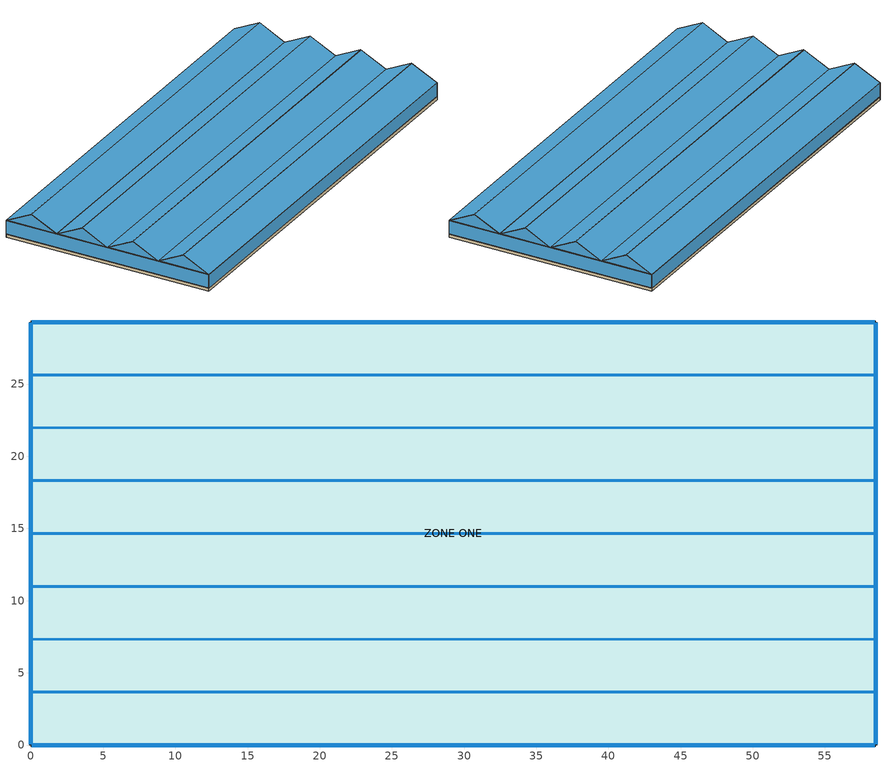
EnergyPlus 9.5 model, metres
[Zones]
ZONE ONE
 floor ground (ConcreteFloor): 0,0 0,29.3 58.5,29.3 58.5,0 z0
 wall outside (SteelFrame): 0,29.3 0,0 58.5,0 58.5,29.3 0,29.3 z0.45:2.43; 0,25.64,4.26 0,29.3,2.43 0,21.98,2.43; 58.5,25.64,4.26 58.5,21.98,2.43 58.5,29.3,2.43; 0,18.31,4.26 0,21.98,2.43 0,14.65,2.43; 58.5,18.31,4.26 58.5,14.65,2.43 58.5,21.98,2.43; 0,10.99,4.26 0,14.65,2.43 0,7.33,2.43; 58.5,10.99,4.26 58.5,7.33,2.43 58.5,14.65,2.43; 0,3.66,4.26 0,7.33,2.43 0,0,2.43; 58.5,3.66,4.26 58.5,0,2.43 58.5,7.33,2.43
 wall outside (KNEEW): 0,0 0,29.3 58.5,29.3 / 0,0 58.5,0 58.5,29.3 z0:0.45
 window (AandBWind): 0.05,0 58.45,0 / 58.45,29.3 0.05,29.3 / 58.5,0.05 58.5,29.25 / 0,29.25 0,0.05 z0.5:2.38; 58.5,10.99,4.21 58.5,7.55,2.48 58.5,14.43,2.48; 58.5,18.31,4.21 58.5,14.88,2.48 58.5,21.75,2.48; 58.5,25.64,4.21 58.5,22.2,2.48 58.5,29.08,2.48; 0,3.66,4.21 0,7.1,2.48 0,0.23,2.48; 58.5,3.66,4.21 58.5,0.23,2.48 58.5,7.1,2.48; 0,10.99,4.21 0,14.43,2.48 0,7.55,2.48; 0,18.31,4.21 0,21.75,2.48 0,14.88,2.48; 0,25.64,4.21 0,29.08,2.48 0,22.2,2.48
 roof outside (SteelFrame): 58.5,3.66,4.26 58.5,7.33,2.43 0,7.33,2.43 0,3.66,4.26; 58.5,25.64,4.26 58.5,29.3,2.43 0,29.3,2.43 0,25.64,4.26; 58.5,18.31,4.26 58.5,21.98,2.43 0,21.98,2.43 0,18.31,4.26; 58.5,10.99,4.26 58.5,14.65,2.43 0,14.65,2.43 0,10.99,4.26; 0,3.66,4.26 0,0,2.43 58.5,0,2.43 58.5,3.66,4.26; 0,10.99,4.26 0,7.33,2.43 58.5,7.33,2.43 58.5,10.99,4.26; 0,18.31,4.26 0,14.65,2.43 58.5,14.65,2.43 58.5,18.31,4.26; 0,25.64,4.26 0,21.98,2.43 58.5,21.98,2.43 58.5,25.64,4.26
 skylight (SolarRoof): 58.45,3.71,4.24 58.45,7.28,2.45 0.05,7.28,2.45 0.05,3.71,4.24; 58.45,11.03,4.24 58.45,14.61,2.45 0.05,14.61,2.45 0.05,11.03,4.24; 58.45,18.36,4.24 58.45,21.93,2.45 0.05,21.93,2.45 0.05,18.36,4.24; 0.05,3.62,4.24 0.05,0.04,2.45 58.45,0.04,2.45 58.45,3.62,4.24; 0.05,10.94,4.24 0.05,7.37,2.45 58.45,7.37,2.45 58.45,10.94,4.24; 0.05,18.27,4.24 0.05,14.69,2.45 58.45,14.69,2.45 58.45,18.27,4.24; 0.05,25.59,4.24 0.05,22.02,2.45 58.45,22.02,2.45 58.45,25.59,4.24; 58.45,25.68,4.24 58.45,29.26,2.45 0.05,29.26,2.45 0.05,25.68,4.24
[SizingPeriod:WeatherFileDays] Day of Week for Start Day=Monday; Use Weather File Daylight Saving Period=Yes; Use Weather File Rain and Snow Indicators=Yes
Name | Begin Month | Begin Day of Month | End Month | End Day of Month
SummerWeather | 7 | 15 | 8 | 15
WinterWeather | 1 | 1 | 1 | 31
[Site:GroundTemperature:BuildingSurface]
22, 22, 22, 22, 22, 22, 22, 22, 22, 22, 22, 22
[Building]
Venlo GH: North Axis {deg}=0; Terrain=Suburbs; Loads Convergence Tolerance Value {W}=0.04; Temperature Convergence Tolerance Value {deltaC}=0.4; Solar Distribution=FullExterior; Minimum Number of Warmup Days=6
[WindowMaterial:SimpleGlazingSystem]
Name | U-Factor {W/m2-K} | Solar Heat Gain Coefficient | Visible Transmittance
SemiTransparentPV | 1.9 | 0.202 | 0.225
Polycarb | 2.29 | 0.73 | 0.74
[Construction]
SolarRoof: SemiTransparentPV
ConcreteFloor: Concrete: Cement/lime - mortar - and stucco - 1280 kg/m3 - 102mm
KNEEW: 6 inch concrete, Urethane Foam Insulation
SteelFrame: 4 inch Steel
AandBWind: Polycarb
[Material] Thermal Absorptance=0.9; Visible Absorptance=0.7
Name | Roughness | Thickness {m} | Conductivity {W/m-K} | Density {kg/m3} | Specific Heat {J/kg-K} | Solar Absorptance
4 inch Steel | Smooth | 0.102 | 52 | 7800 | 470 | 0.8
Concrete: Cement/lime - mortar - and stucco - 1280 kg/m3 - 102mm | MediumRough | 0.102 | 0.65 | 1280 | 900 | 0.6
6 inch concrete | MediumRough | 0.1524 | 0.65 | 1280 | 900 | 0.6
[Material:NoMass]
Urethane Foam Insulation: Roughness=Smooth; Thermal Resistance {m2-K/W}=2.2; Thermal Absorptance=0.9; Solar Absorptance=0.7; Visible Absorptance=0.7
[WindowMaterial:Shade]
MEDIUM REFLECT - MEDIUM TRANS SHADE: Solar Transmittance=0.4; Solar Reflectance=0.5; Visible Transmittance=0.4; Visible Reflectance=0.5; Infrared Hemispherical Emissivity=0.9; Infrared Transmittance=0; Thickness {m}=0.005; Conductivity {W/m-K}=0.1; Shade to Glass Distance {m}=0.05; Top Opening Multiplier=0.5; Bottom Opening Multiplier=0.5; Left-Side Opening Multiplier=0.5; Right-Side Opening Multiplier=0.5; Airflow Permeability=0
[Generator:Photovoltaic] Module Performance=PV_SemiTransRoof_Perf; Heat Transfer Integration Mode=Decoupled; Number of Series Strings in Parallel=1; Number of Modules in Series=1
Name | Surface
PVSemiTransRoof1 | P4NRF-Win
PVSemiTransRoof2 | P3NRF-Win
PVSemiTransRoof3 | P2NRF-Win
PVSemiTransRoof4 | P4SRF-Win
PVSemiTransRoof5 | P3SRF-Win
PVSemiTransRoof6 | P2SRF-Win
PVSemiTransRoof7 | P1SRF-Win
PVSemiTransRoof8 | P1NRF-Win
[PhotovoltaicPerformance:Simple]
PV_SemiTransRoof_Perf: Fraction of Surface Area with Active Solar Cells=0.9; Conversion Efficiency Input Mode=Fixed; Value for Cell Efficiency if Fixed=0.1
[ElectricLoadCenter:Generators] Generator 1 Availability Schedule=ALWAYSON
Name | Generator 1
G1 | PVSemiTransRoof1
G2 | PVSemiTransRoof2
G3 | PVSemiTransRoof3
G4 | PVSemiTransRoof4
G5 | PVSemiTransRoof5
G6 | PVSemiTransRoof6
G7 | PVSemiTransRoof7
G8 | PVSemiTransRoof8
[ElectricLoadCenter:Distribution] Generator Operation Scheme Type=TrackElectrical; Electrical Buss Type=AlternatingCurrent; Storage Operation Scheme=TrackFacilityElectricDemandStoreExcessOnSite; Maximum Storage State of Charge Fraction=1
Name | Generator List
D1 | G1
D2 | G2
D3 | G3
D4 | G4
D5 | G5
D6 | G6
D7 | G7
D8 | G8
[ExternalInterface:Schedule] Initial Value=0
VentCommand; DHCom
[ZoneHVAC:Dehumidifier:DX] Availability Schedule=ALWAYSON; Rated Energy Factor {L/kWh}=3.7; Water Removal Curve=H2ORR_NREL_UltraAireX; Energy Factor Curve=EFact_NREL_UltraAireX; Part Load Fraction Correlation Curve=DehumidPLF; Minimum Dry-Bulb Temperature for Dehumidifier Operation {C}=10; Maximum Dry-Bulb Temperature for Dehumidifier Operation {C}=35
Name | Rated Water Removal {L/day} | Rated Air Flow Rate {m3/s}
3 NRELUADehum | 2839.2 | 7.836
2 NRELUADehum; NRELUADehum | 5678.4 | 15.672
[Fan:OnOff] Availability Schedule=ALWAYSON; Maximum Flow Rate {m3/s}=autosize; Motor In Airstream Fraction=1
Name | Fan Total Efficiency | Pressure Rise {Pa} | Motor Efficiency
7 Evap Pad Fan; 8 Evap Pad Fan; 2 Evap Pad Fan; 3 Evap Pad Fan; 4 Evap Pad Fan; 5 Evap Pad Fan; 6 Evap Pad Fan; 1 Evap Pad Fan | 0.7 | 30 | 0.8
2 UH Fan; 3 UH Fan; 4 UH Fan; 5 UH Fan; 6 UH Fan; 7 UH Fan; 1 UH Fan | 0.5 | 75 | 0.9
[EvaporativeCooler:Direct:CelDekPad] Availability Schedule=ALWAYSON; Direct Pad Area {m2}=autosize; Direct Pad Depth {m}=autosize; Recirculating Water Pump Power Consumption {W}=430
7 Evap Pad; 8 Evap Pad; 2 Evap Pad; 3 Evap Pad; 4 Evap Pad; 5 Evap Pad; 6 Evap Pad; 1 Evap Pad
[ZoneHVAC:EvaporativeCoolerUnit] Availability Schedule=ALWAYSON; Design Supply Air Flow Rate {m3/s}=autosize; Fan Placement=DrawThrough; Cooler Unit Control Method=ZoneCoolingLoadOnOffCycling; Throttling Range Temperature Difference {deltaC}=1.1; Cooling Load Control Threshold Heat Transfer Rate {W}=100
Name | Supply Air Fan | First Evaporative Cooler Object
7 Evap Pad | 7 Evap Pad Fan | 7 Evap Pad
8 Evap Pad | 8 Evap Pad Fan | 8 Evap Pad
2 Evap Pad | 2 Evap Pad Fan | 2 Evap Pad
3 Evap Pad | 3 Evap Pad Fan | 3 Evap Pad
4 Evap Pad | 4 Evap Pad Fan | 4 Evap Pad
5 Evap Pad | 5 Evap Pad Fan | 5 Evap Pad
6 Evap Pad | 6 Evap Pad Fan | 6 Evap Pad
1 Evap Pad | 1 Evap Pad Fan | 1 Evap Pad
[ZoneVentilation:DesignFlowRate]
Dehumid Venting: Zone or ZoneList=ZONE ONE; Schedule=VentCommand; Design Flow Rate Calculation Method=Flow/Zone; Design Flow Rate {m3/s}=30; Air Changes per Hour {1/hr}=15; Ventilation Type=Exhaust; Fan Pressure Rise {Pa}=30; Fan Total Efficiency=0.9; Constant Term Coefficient=1; Minimum Indoor Temperature {C}=-100; Maximum Indoor Temperature {C}=100; Delta Temperature {deltaC}=-100; Minimum Outdoor Temperature {C}=-100; Maximum Outdoor Temperature {C}=100; Maximum Wind Speed {m/s}=40
[Coil:Heating:Fuel] Availability Schedule=ALWAYSON; Fuel Type=NaturalGas; Burner Efficiency=0.8; Nominal Capacity {W}=autosize
2 UH HeatCoil; 3 UH HeatCoil; 4 UH HeatCoil; 5 UH HeatCoil; 6 UH HeatCoil; 7 UH HeatCoil; 1 UH HeatCoil
[ZoneHVAC:UnitHeater] Availability Schedule=ALWAYSON; Maximum Supply Air Flow Rate {m3/s}=autosize; Supply Air Fan Operation During No Heating=No; Heating Convergence Tolerance=0.001
Name | Supply Air Fan | Heating Coil
2 Unit Heater | 2 UH Fan | 2 UH HeatCoil
3 Unit Heater | 3 UH Fan | 3 UH HeatCoil
4 Unit Heater | 4 UH Fan | 4 UH HeatCoil
5 Unit Heater | 5 UH Fan | 5 UH HeatCoil
6 Unit Heater | 6 UH Fan | 6 UH HeatCoil
7 Unit Heater | 7 UH Fan | 7 UH HeatCoil
1 Unit Heater | 1 UH Fan | 1 UH HeatCoil
[Zone equipment]
ZONE ONE: 1 Evap Pad, 1 Unit Heater, 2 Unit Heater, 3 Unit Heater, 4 Unit Heater, 5 Unit Heater, 6 Unit Heater, 7 Unit Heater, 2 Evap Pad, 3 Evap Pad, 4 Evap Pad, 5 Evap Pad, 6 Evap Pad, 7 Evap Pad, 8 Evap Pad, NRELUADehum, 2 NRELUADehum, 3 NRELUADehum
[ZoneInfiltration:DesignFlowRate]
pt75ACH: Zone or ZoneList=ZONE ONE; Schedule=ALWAYSON; Design Flow Rate Calculation Method=AirChanges/Hour; Air Changes per Hour {1/hr}=0.75; Constant Term Coefficient=1
[DesignSpecification:OutdoorAir]
DSOA EvapCool: Outdoor Air Method=Flow/Area; Outdoor Air Flow per Zone Floor Area {m3/s-m2}=0.00152
[Sizing:Zone]
ZONE ONE: Zone Cooling Design Supply Air Temperature Input Method=SupplyAirTemperature; Zone Cooling Design Supply Air Temperature {C}=14; Zone Heating Design Supply Air Temperature Input Method=SupplyAirTemperature; Zone Heating Design Supply Air Temperature {C}=40; Zone Cooling Design Supply Air Humidity Ratio {kgWater/kgDryAir}=0.0085; Zone Heating Design Supply Air Humidity Ratio {kgWater/kgDryAir}=0.008; Design Specification Outdoor Air Object=DSOA EvapCool; Cooling Design Air Flow Method=DesignDay; Heating Design Air Flow Method=DesignDay; Account for Dedicated Outdoor Air System=No; Dedicated Outdoor Air System Control Strategy=NeutralSupplyAir; Dedicated Outdoor Air Low Setpoint Temperature for Design {C}=autosize; Dedicated Outdoor Air High Setpoint Temperature for Design {C}=autosize
[ZoneControl:Thermostat]
EvapPad Thermo: Zone or ZoneList=ZONE ONE; Control Type Schedule=ALWAYS 4; Control 1=GH DualSPs
[ThermostatSetpoint:DualSetpoint]
GH DualSPs: Heating Setpoint Temperature Schedule=GH HEAT Engler; Cooling Setpoint Temperature Schedule=GH COOL Engler
[WindowShadingControl]
TestShader: Zone=ZONE ONE; Shading Type=InteriorShade; Shading Control Type=OnIfHighZoneAirTemperature; Schedule=ALWAYSON; Setpoint {W/m2, W or deg C}=25; Shading Control Is Scheduled=No; Glare Control Is Active=No; Shading Device Material=MEDIUM REFLECT - MEDIUM TRANS SHADE; Type of Slat Angle Control for Blinds=FixedSlatAngle; Daylighting Control Object=SupplementaryLight; Multiple Surface Control Type=Sequential; Fenestration Surface 1=P1SRF-Win; Fenestration Surface 2=P2SRF-Win; Fenestration Surface 3=P3SRF-Win; Fenestration Surface 4=P4SRF-Win; Fenestration Surface 5=P1NRF-Win; Fenestration Surface 6=P2NRF-Win; Fenestration Surface 7=P3NRF-Win; Fenestration Surface 8=P4NRF-Win
[Lights]
GH HPS Lights: Zone or ZoneList=ZONE ONE; Schedule=16HourLight; Design Level Calculation Method=LightingLevel; Lighting Level {W}=139236; Return Air Fraction=0; Fraction Radiant=0.83; Fraction Visible=0.17; Fraction Replaceable=1; Return Air Fraction Calculated from Plenum Temperature=No
[OtherEquipment] Fuel Type=None; Zone or ZoneList=ZONE ONE; Schedule=ALWAYSON; Design Level Calculation Method=EquipmentLevel
Name | Design Level {W} | Fraction Radiant | Fraction Latent
ET Sensible SInk | -68744 | 1
ETSource | 68744 |  | 1
[Daylighting:Controls]
SupplementaryLight: Zone=ZONE ONE; Daylighting Method=SplitFlux; Availability Schedule=ALWAYSON; Lighting Control Type=ContinuousOff; Minimum Input Power Fraction for Continuous or ContinuousOff Dimming Control=0.3; Minimum Light Output Fraction for Continuous or ContinuousOff Dimming Control=0.2; Number of Stepped Control Steps=1; Probability Lighting will be Reset When Needed in Manual Stepped Control=1; Maximum Allowable Discomfort Glare Index=30; Daylighting Reference Point 1=LRef1; Fraction of Zone Controlled by Reference Point 1=0.1; Illuminance Setpoint at Reference Point 1 {lux}=16875; Daylighting Reference Point 2=LRef2; Fraction of Zone Controlled by Reference Point 2=0.1; Illuminance Setpoint at Reference Point 2 {lux}=16875; Daylighting Reference Point 3=LRef3; Fraction of Zone Controlled by Reference Point 3=0.1; Illuminance Setpoint at Reference Point 3 {lux}=16875; Daylighting Reference Point 4=LRef4; Fraction of Zone Controlled by Reference Point 4=0.1; Illuminance Setpoint at Reference Point 4 {lux}=16875; Daylighting Reference Point 5=LRef5; Fraction of Zone Controlled by Reference Point 5=0.1; Illuminance Setpoint at Reference Point 5 {lux}=16875; Daylighting Reference Point 6=LRef6; Fraction of Zone Controlled by Reference Point 6=0.1; Illuminance Setpoint at Reference Point 6 {lux}=16875; Daylighting Reference Point 7=LRef7; Fraction of Zone Controlled by Reference Point 7=0.1; Illuminance Setpoint at Reference Point 7 {lux}=16875; Daylighting Reference Point 8=LRef8; Fraction of Zone Controlled by Reference Point 8=0.1; Illuminance Setpoint at Reference Point 8 {lux}=16875; Daylighting Reference Point 9=LRef9; Fraction of Zone Controlled by Reference Point 9=0.1; Illuminance Setpoint at Reference Point 9 {lux}=16875; Daylighting Reference Point 10=LRef10; Fraction of Zone Controlled by Reference Point 10=0.1; Illuminance Setpoint at Reference Point 10 {lux}=16875
[Zone]
ZONE ONE: 0, 0, 0, 1, 1, autocalculate, autocalculate
[Curve:Quadratic]
DehumidPLF: Coefficient1 Constant=0.95; Coefficient2 x=0.05; Coefficient3 x**2=0; Minimum Value of x=0; Maximum Value of x=1; Input Unit Type for X=Dimensionless; Output Unit Type=Dimensionless
[Curve:Biquadratic] Minimum Value of x=20; Maximum Value of x=35; Minimum Value of y=0; Maximum Value of y=100; Input Unit Type for X=Dimensionless; Input Unit Type for Y=Dimensionless; Output Unit Type=Dimensionless
Name | Coefficient1 Constant | Coefficient2 x | Coefficient3 x**2 | Coefficient4 y | Coefficient5 y**2 | Coefficient6 x*y
H2ORR_NREL_UltraAireX | -1.0648 | 0.020365 | -.000116 | 0.02409 | -0.00011867 | 0.00036551
EFact_NREL_UltraAireX | -1.5464 | 0.055372 | -0.00068342 | 0.036107 | -0.00015005 | -4.43616e-05
[Schedule:Compact]
GH HEAT Engler: Through: 12/31, For: AllDays, Until: 04:00, 21, Until: 20:00, 24, Until: 24:00, 21
GH COOL Engler: Through: 12/31, For: AllDays, Until: 04:00, 23, Until: 20:00, 26, Until: 24:00, 23
16HourLight: Through: 12/31, For: AllDays, Until: 4:00, 0, Until: 20:00, 1, Until: 24:00, 0
ALWAYSON: Through: 12/31, For: AllDays, Until: 24:00, 1
ALWAYS 4: Through: 12/31, For: AllDays, Until: 24:00, 4
